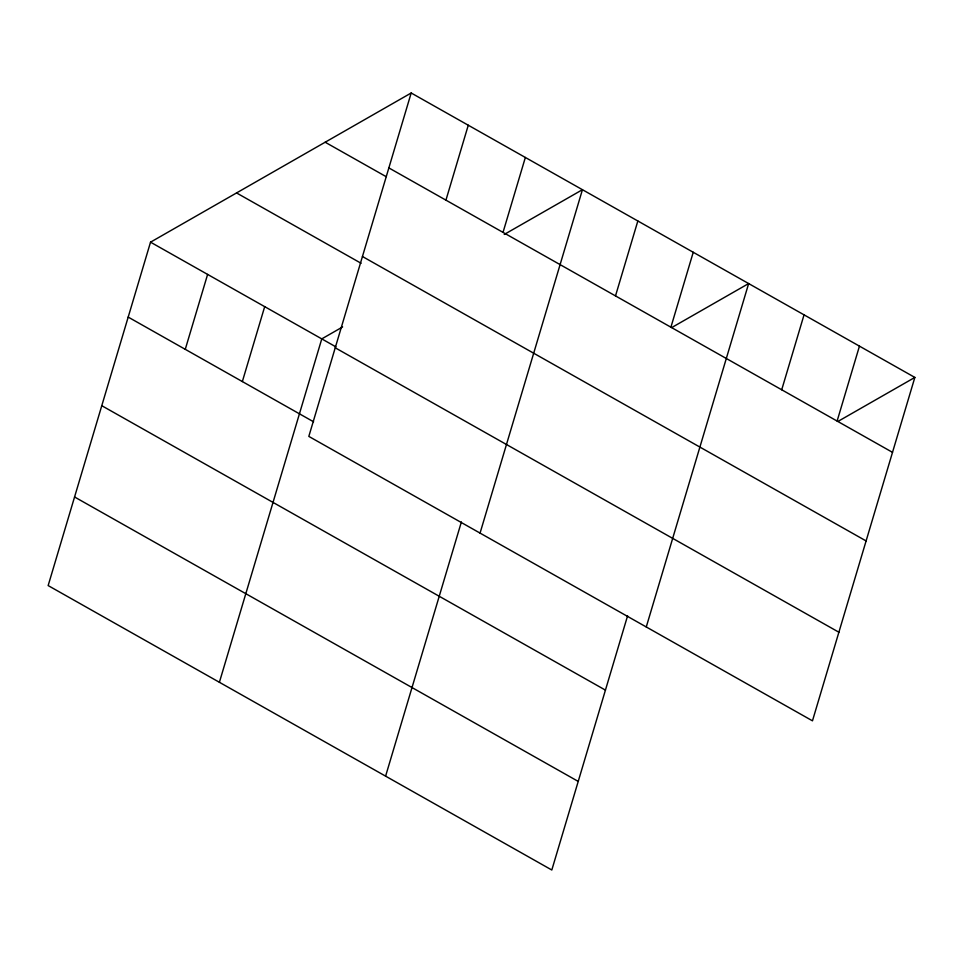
<?xml version="1.0" encoding="UTF-8"?>
<svg xmlns="http://www.w3.org/2000/svg" width="963" height="963" viewBox="0 0 963 963"><rect width="100%" height="100%" fill="white"/><g stroke="black" fill="none" stroke-linecap="round" stroke-linejoin="round"><path stroke-width="1.44" d="M411.189 92.99L308.822 436.395L812.471 720.83L914.85 377.424L411.189 92.99L150.529 242.17L48.15 585.576L551.811 870.01L627.587 615.814M185.269 349.328L207.611 274.407M242.351 381.565L264.693 306.643M219.395 682.285L321.774 338.88L342.623 326.939M445.941 200.148L468.271 125.226M503.023 232.384L525.353 157.463M385.597 776.154L461.385 521.958M480.056 533.105L582.434 189.699L504.239 234.454M615.501 295.906L637.843 220.984M670.91 327.191L693.24 252.27M646.269 626.961L748.648 283.555L671.741 327.564M781.715 389.774L804.045 314.841M837.112 421.06L859.453 346.138M837.954 421.433L914.85 377.424M388.859 167.911L892.508 452.345M325.169 142.223L386.139 176.65M362.437 256.507L866.098 540.941M236.549 192.937L361.089 263.272M150.529 242.17L335.943 346.885M335.232 347.799L838.893 632.234M128.187 317.092L313.601 421.806M101.777 405.7L605.438 690.122M74.56 496.98L578.221 781.414"/></g></svg>
